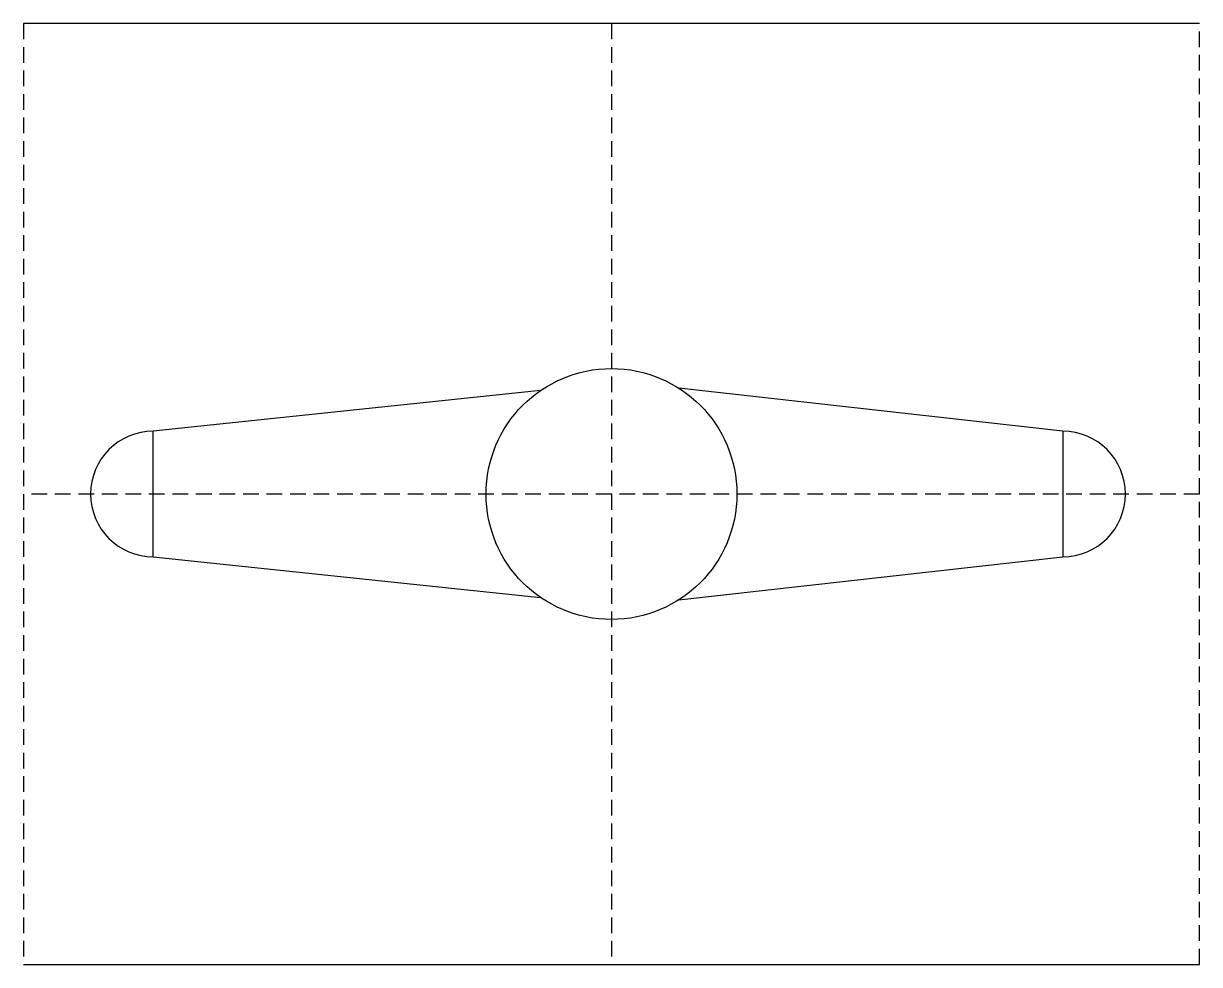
# Model space of a CAD drawing. Header units: millimetres. Extents: x -37.5 to 0, y -15 to 15.
import ezdxf

# ---------------------------------------------------------------- set-up
doc = ezdxf.new("R2010")
doc.units = ezdxf.units.MM
doc.linetypes.add('DASHED', pattern=[0.75, 0.5, -0.25])
doc.layers.get('0').update_dxf_attribs({"linetype": 'CONTINUOUS'})

msp = doc.modelspace()

# ---------------------------------------------------------------- linework, layer by layer
for p, q in [((0, 15), (-37.5, 15)), ((-21.013, 3.298), (-33.361, 2)), ((-4.361, 2), (-16.6, 3.373)), ((-33.361, -2), (-21.013, -3.298)), ((-16.6, -3.373), (-4.361, -2)), ((-37.5, -15), (0, -15))]:
    msp.add_line(p, q)
at = {"linetype": 'DASHED'}
for p, q in [((-37.5, 15), (-37.5, -15)), ((-18.75, 15), (-18.75, -15)), ((0, -15), (0, 15)), ((0, 0), (-37.5, 0))]:
    msp.add_line(p, q, dxfattribs=at)
for points in [[(-33.361, 2, 1), (-33.361, -2)], [(-4.361, -2, 1), (-4.361, 2)]]:
    msp.add_lwpolyline(points, format="xyb", close=True)
msp.add_circle((-18.75, 0), 4)
for p in [(-35.361, 0), (-18.75, 0), (-18.75, 0), (-2.361, 0)]:
    msp.add_point(p)

doc.saveas('drawing.dxf')
